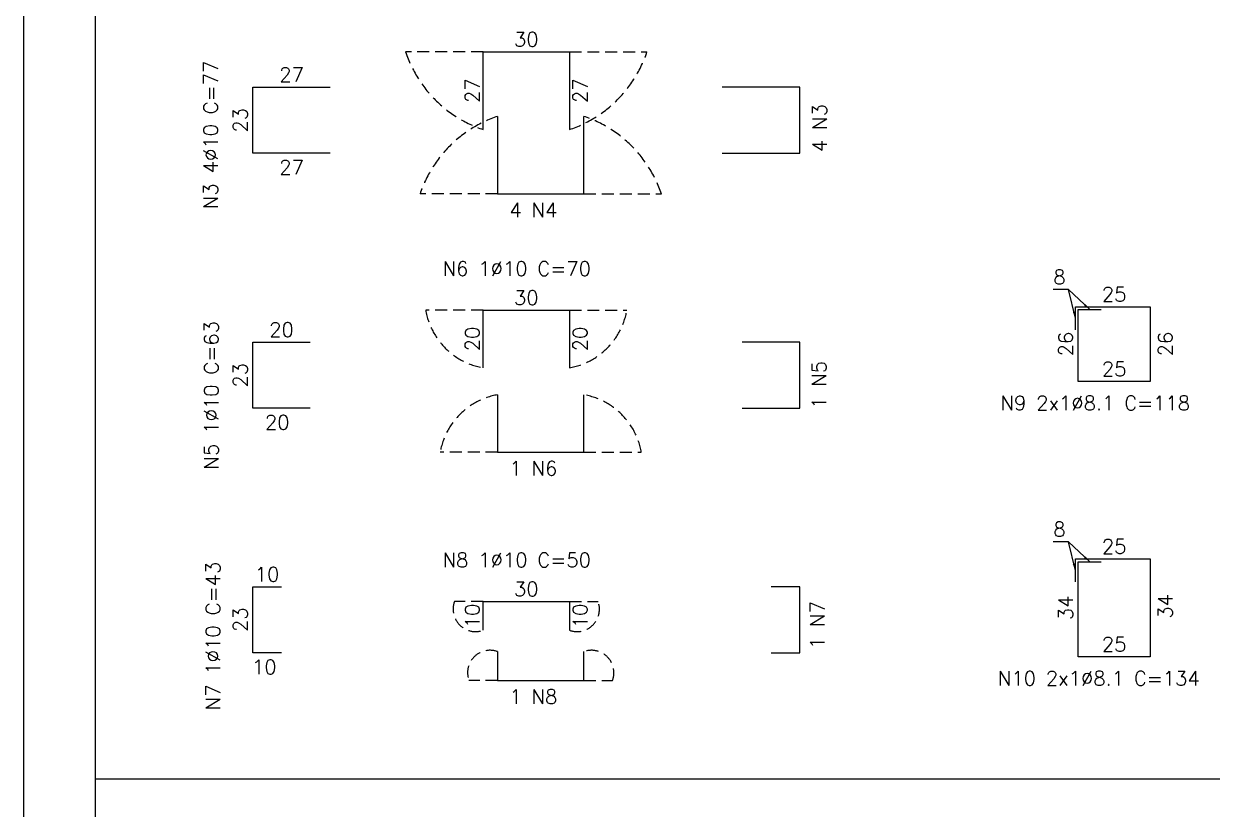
# Model space of a CAD drawing. Header units: centimetres. Extents: x 1658 to 17259, y 8294 to 11444.
# Drawn here: x 12326 to 13567, y 9869 to 10689 of the extents above; entities that cross this region are included whole.
import ezdxf

# ---------------------------------------------------------------- set-up
doc = ezdxf.new("R2010")
doc.units = ezdxf.units.CM
doc.header["$LTSCALE"] = 50
doc.header["$MEASUREMENT"] = 0
doc.header["$PDMODE"] = 67
doc.linetypes.add('HIDDEN', pattern=[0.375, 0.25, -0.125])
for name, color, linetype in [('COTAS-PRECON', 1, 'Continuous'), ('FORMATO-PRECON', 2, 'Continuous'), ('HACHURAS-PRECON', 1, 'Continuous'), ('LINHA-01-PRECON', 1, 'Continuous'), ('LINHA-04-PRECON', 4, 'Continuous'), ('X1', 2, 'Continuous')]:
    doc.layers.add(name, color=color, linetype=linetype)
doc.styles.add('PRECON-ROMANS', font='romans.shx')
doc.styles.get("Standard").update_dxf_attribs({"font": 'romans.shx'})
doc.dimstyles.new('ESC75-25', dxfattribs={"dimscale": 0, "dimtxt": 15, "dimasz": 7, "dimexe": 7, "dimexo": 7, "dimgap": 5.5, "dimtad": 1, "dimdec": 1, "dimlfac": 0.333333, "dimdsep": 46, "dimtxsty": 'Standard', "dimblk": 'ARCHTICK', "dimcen": 0.1, "dimdle": 7, "dimclrd": 256, "dimclre": 256, "dimclrt": 2, "dimadec": 0, "dimazin": 0, "dimtfac": 1, "dimtdec": 1, "dimtix": 1, "dimtmove": 2, "dimatfit": 3, "dimfxl": 1, "dimarcsym": 0})
doc.dimstyles.new('ESC75-75', dxfattribs={"dimscale": 0, "dimtxt": 15, "dimasz": 7, "dimexe": 7, "dimexo": 7, "dimgap": 5.5, "dimtad": 1, "dimdec": 1, "dimdsep": 46, "dimtxsty": 'Standard', "dimblk": 'ARCHTICK', "dimcen": 0.1, "dimdle": 7, "dimclrd": 256, "dimclre": 256, "dimclrt": 2, "dimadec": 0, "dimazin": 0, "dimtfac": 1, "dimtdec": 1, "dimtix": 1, "dimtmove": 2, "dimatfit": 3, "dimfxl": 1, "dimarcsym": 0})

# ---------------------------------------------------------------- blocks, each defined once
blk = doc.blocks.new('A$C2E607E54')
at = {"layer": 'FORMATO-PRECON'}
blk.add_lwpolyline([(0, 4200), (2970, 4200), (2970, 0), (0, 0)], close=True, dxfattribs=at)
at = {"layer": 'FORMATO-PRECON', "color": 6}
blk.add_lwpolyline([(100, 3950), (2870, 3950), (2870, 100), (100, 100)], close=True, dxfattribs=at)
blk = doc.blocks.new('*D319')
at = {"layer": 'Defpoints', "color": 0, "linetype": 'Continuous', "transparency": 16777216}
for p in [(12805.3, 10659.2), (12805.3, 10659.2), (12895.3, 10659.2)]:
    blk.add_point(p, dxfattribs=at)
at = {"layer": 'LINHA-01-PRECON', "color": 2, "linetype": 'Continuous', "transparency": 16777216, "insert": (12850.3, 10672.2), "char_height": 15, "attachment_point": 5}
blk.add_mtext('30', dxfattribs=at)
blk = doc.blocks.new('_ArchTick')
at = {"color": 0, "linetype": 'ByBlock', "const_width": 0.15}
blk.add_lwpolyline([(-0.5, -0.5), (0.5, 0.5)], dxfattribs=at)
blk = doc.blocks.new('*D320')
at = {"layer": 'Defpoints', "color": 0, "linetype": 'Continuous', "transparency": 16777216}
for p in [(13426.6, 10315.3), (13501.6, 10315.3), (13501.6, 10315.3)]:
    blk.add_point(p, dxfattribs=at)
at = {"layer": 'LINHA-01-PRECON', "color": 2, "linetype": 'Continuous', "transparency": 16777216, "insert": (13464.1, 10328.3), "char_height": 15, "attachment_point": 5}
blk.add_mtext('25', dxfattribs=at)
blk = doc.blocks.new('*D321')
at = {"layer": 'Defpoints', "color": 0, "linetype": 'Continuous', "transparency": 16777216}
for p in [(13501.6, 10393.3), (13501.6, 10393.3), (13501.6, 10315.3)]:
    blk.add_point(p, dxfattribs=at)
at = {"layer": 'LINHA-01-PRECON', "color": 2, "linetype": 'Continuous', "transparency": 16777216, "insert": (13517.6, 10354.3), "char_height": 15, "attachment_point": 5, "rotation": 90}
blk.add_mtext('26', dxfattribs=at)
blk = doc.blocks.new('*D322')
at = {"layer": 'Defpoints', "color": 0, "linetype": 'Continuous', "transparency": 16777216}
for p in [(13426.6, 10393.3), (13426.6, 10393.3), (13501.6, 10393.3)]:
    blk.add_point(p, dxfattribs=at)
at = {"layer": 'LINHA-01-PRECON', "color": 2, "linetype": 'Continuous', "transparency": 16777216, "insert": (13464.1, 10406.3), "char_height": 15, "attachment_point": 5}
blk.add_mtext('25', dxfattribs=at)
blk = doc.blocks.new('*D323')
at = {"layer": 'Defpoints', "color": 0, "linetype": 'Continuous', "transparency": 16777216}
for p in [(13426.6, 10393.3), (13426.6, 10393.3), (13426.6, 10315.3)]:
    blk.add_point(p, dxfattribs=at)
at = {"layer": 'LINHA-01-PRECON', "color": 2, "linetype": 'Continuous', "transparency": 16777216, "insert": (13413.6, 10354.3), "char_height": 15, "attachment_point": 5, "rotation": 90}
blk.add_mtext('26', dxfattribs=at)
blk = doc.blocks.new('*D324')
at = {"layer": 'Defpoints', "color": 0, "linetype": 'Continuous', "transparency": 16777216}
for p in [(13426.6, 10028.1), (13501.6, 10028.1), (13501.6, 10028.1)]:
    blk.add_point(p, dxfattribs=at)
at = {"layer": 'LINHA-01-PRECON', "color": 2, "linetype": 'Continuous', "transparency": 16777216, "insert": (13464.1, 10041.1), "char_height": 15, "attachment_point": 5}
blk.add_mtext('25', dxfattribs=at)
blk = doc.blocks.new('*D325')
at = {"layer": 'Defpoints', "color": 0, "linetype": 'Continuous', "transparency": 16777216}
for p in [(13501.6, 10130.1), (13501.6, 10130.1), (13501.6, 10028.1)]:
    blk.add_point(p, dxfattribs=at)
at = {"layer": 'LINHA-01-PRECON', "color": 2, "linetype": 'Continuous', "transparency": 16777216, "insert": (13517.6, 10080.6), "char_height": 15, "attachment_point": 5, "rotation": 90}
blk.add_mtext('34', dxfattribs=at)
blk = doc.blocks.new('*D326')
at = {"layer": 'Defpoints', "color": 0, "linetype": 'Continuous', "transparency": 16777216}
for p in [(13426.6, 10130.1), (13426.6, 10130.1), (13501.6, 10130.1)]:
    blk.add_point(p, dxfattribs=at)
at = {"layer": 'LINHA-01-PRECON', "color": 2, "linetype": 'Continuous', "transparency": 16777216, "insert": (13464.1, 10143.1), "char_height": 15, "attachment_point": 5}
blk.add_mtext('25', dxfattribs=at)
blk = doc.blocks.new('*D327')
at = {"layer": 'Defpoints', "color": 0, "linetype": 'Continuous', "transparency": 16777216}
for p in [(13426.6, 10130.1), (13426.6, 10130.1), (13426.6, 10028.1)]:
    blk.add_point(p, dxfattribs=at)
at = {"layer": 'LINHA-01-PRECON', "color": 2, "linetype": 'Continuous', "transparency": 16777216, "insert": (13413.6, 10079.1), "char_height": 15, "attachment_point": 5, "rotation": 90}
blk.add_mtext('34', dxfattribs=at)
blk = doc.blocks.new('*D343')
at = {"layer": 'Defpoints', "color": 0, "linetype": 'Continuous', "transparency": 16777216}
for p in [(12895.3, 10659.2), (12895.3, 10659.2), (12895.3, 10578.2)]:
    blk.add_point(p, dxfattribs=at)
at = {"layer": 'LINHA-01-PRECON', "color": 2, "linetype": 'Continuous', "transparency": 16777216, "insert": (12906.6, 10618.7), "char_height": 15, "attachment_point": 5, "rotation": 90}
blk.add_mtext('27', dxfattribs=at)
blk = doc.blocks.new('*D354')
at = {"layer": 'Defpoints', "color": 0, "linetype": 'Continuous', "transparency": 16777216}
for p in [(12805.3, 10659.2), (12805.3, 10659.2), (12805.3, 10578.2)]:
    blk.add_point(p, dxfattribs=at)
at = {"layer": 'LINHA-01-PRECON', "color": 2, "linetype": 'Continuous', "transparency": 16777216, "insert": (12794.1, 10618.7), "char_height": 15, "attachment_point": 5, "rotation": 90}
blk.add_mtext('27', dxfattribs=at)
blk = doc.blocks.new('*D355')
at = {"layer": 'Defpoints', "color": 0, "linetype": 'Continuous', "transparency": 16777216}
for p in [(12564.8, 10622.4), (12645.8, 10622.4), (12645.8, 10622.4)]:
    blk.add_point(p, dxfattribs=at)
at = {"layer": 'LINHA-01-PRECON', "color": 2, "linetype": 'Continuous', "transparency": 16777216, "insert": (12605.3, 10635.4), "char_height": 15, "attachment_point": 5}
blk.add_mtext('27', dxfattribs=at)
blk = doc.blocks.new('*D356')
at = {"layer": 'Defpoints', "color": 0, "linetype": 'Continuous', "transparency": 16777216}
for p in [(12564.8, 10622.4), (12564.8, 10622.4), (12564.8, 10553.4)]:
    blk.add_point(p, dxfattribs=at)
at = {"layer": 'LINHA-01-PRECON', "color": 2, "linetype": 'Continuous', "transparency": 16777216, "insert": (12551.8, 10587.9), "char_height": 15, "attachment_point": 5, "rotation": 90}
blk.add_mtext('23', dxfattribs=at)
blk = doc.blocks.new('*D357')
at = {"layer": 'Defpoints', "color": 0, "linetype": 'Continuous', "transparency": 16777216}
for p in [(12564.8, 10553.4), (12645.8, 10553.4), (12645.8, 10553.4)]:
    blk.add_point(p, dxfattribs=at)
at = {"layer": 'LINHA-01-PRECON', "color": 2, "linetype": 'Continuous', "transparency": 16777216, "insert": (12605.3, 10538.7), "char_height": 15, "attachment_point": 5}
blk.add_mtext('27', dxfattribs=at)
blk = doc.blocks.new('*D358')
at = {"layer": 'Defpoints', "color": 0, "linetype": 'Continuous', "transparency": 16777216}
for p in [(12564.8, 10356.3), (12624.8, 10356.3), (12624.8, 10356.3)]:
    blk.add_point(p, dxfattribs=at)
at = {"layer": 'LINHA-01-PRECON', "color": 2, "linetype": 'Continuous', "transparency": 16777216, "insert": (12594.8, 10369.3), "char_height": 15, "attachment_point": 5}
blk.add_mtext('20', dxfattribs=at)
blk = doc.blocks.new('*D359')
at = {"layer": 'Defpoints', "color": 0, "linetype": 'Continuous', "transparency": 16777216}
for p in [(12564.8, 10356.3), (12564.8, 10356.3), (12564.8, 10287.3)]:
    blk.add_point(p, dxfattribs=at)
at = {"layer": 'LINHA-01-PRECON', "color": 2, "linetype": 'Continuous', "transparency": 16777216, "insert": (12551.8, 10321.8), "char_height": 15, "attachment_point": 5, "rotation": 90}
blk.add_mtext('23', dxfattribs=at)
blk = doc.blocks.new('*D360')
at = {"layer": 'Defpoints', "color": 0, "linetype": 'Continuous', "transparency": 16777216}
for p in [(12564.8, 10287.3), (12624.8, 10287.3), (12624.8, 10287.3)]:
    blk.add_point(p, dxfattribs=at)
at = {"layer": 'LINHA-01-PRECON', "color": 2, "linetype": 'Continuous', "transparency": 16777216, "insert": (12590.3, 10272.6), "char_height": 15, "attachment_point": 5}
blk.add_mtext('20', dxfattribs=at)
blk = doc.blocks.new('*D361')
at = {"layer": 'Defpoints', "color": 0, "linetype": 'Continuous', "transparency": 16777216}
for p in [(12564.8, 10101.1), (12594.8, 10101.1), (12594.8, 10101.1)]:
    blk.add_point(p, dxfattribs=at)
at = {"layer": 'LINHA-01-PRECON', "color": 2, "linetype": 'Continuous', "transparency": 16777216, "insert": (12579.8, 10114.1), "char_height": 15, "attachment_point": 5}
blk.add_mtext('10', dxfattribs=at)
blk = doc.blocks.new('*D362')
at = {"layer": 'Defpoints', "color": 0, "linetype": 'Continuous', "transparency": 16777216}
for p in [(12564.8, 10101.1), (12564.8, 10101.1), (12564.8, 10032.1)]:
    blk.add_point(p, dxfattribs=at)
at = {"layer": 'LINHA-01-PRECON', "color": 2, "linetype": 'Continuous', "transparency": 16777216, "insert": (12551.8, 10066.6), "char_height": 15, "attachment_point": 5, "rotation": 90}
blk.add_mtext('23', dxfattribs=at)
blk = doc.blocks.new('*D363')
at = {"layer": 'Defpoints', "color": 0, "linetype": 'Continuous', "transparency": 16777216}
for p in [(12564.8, 10032.1), (12594.8, 10032.1), (12594.8, 10032.1)]:
    blk.add_point(p, dxfattribs=at)
at = {"layer": 'LINHA-01-PRECON', "color": 2, "linetype": 'Continuous', "transparency": 16777216, "insert": (12576.8, 10017.4), "char_height": 15, "attachment_point": 5}
blk.add_mtext('10', dxfattribs=at)
blk = doc.blocks.new('*D364')
at = {"layer": 'Defpoints', "color": 0, "linetype": 'Continuous', "transparency": 16777216}
for p in [(12805.3, 10389.6), (12805.3, 10389.6), (12895.3, 10389.6)]:
    blk.add_point(p, dxfattribs=at)
at = {"layer": 'LINHA-01-PRECON', "color": 2, "linetype": 'Continuous', "transparency": 16777216, "insert": (12850.3, 10402.6), "char_height": 15, "attachment_point": 5}
blk.add_mtext('30', dxfattribs=at)
blk = doc.blocks.new('*D365')
at = {"layer": 'Defpoints', "color": 0, "linetype": 'Continuous', "transparency": 16777216}
for p in [(12895.3, 10389.6), (12895.3, 10389.6), (12895.3, 10329.6)]:
    blk.add_point(p, dxfattribs=at)
at = {"layer": 'LINHA-01-PRECON', "color": 2, "linetype": 'Continuous', "transparency": 16777216, "insert": (12906.6, 10359.6), "char_height": 15, "attachment_point": 5, "rotation": 90}
blk.add_mtext('20', dxfattribs=at)
blk = doc.blocks.new('*D366')
at = {"layer": 'Defpoints', "color": 0, "linetype": 'Continuous', "transparency": 16777216}
for p in [(12805.3, 10389.6), (12805.3, 10389.6), (12805.3, 10329.6)]:
    blk.add_point(p, dxfattribs=at)
at = {"layer": 'LINHA-01-PRECON', "color": 2, "linetype": 'Continuous', "transparency": 16777216, "insert": (12794.1, 10359.6), "char_height": 15, "attachment_point": 5, "rotation": 90}
blk.add_mtext('20', dxfattribs=at)
blk = doc.blocks.new('*D367')
at = {"layer": 'Defpoints', "color": 0, "linetype": 'Continuous', "transparency": 16777216}
for p in [(12805.3, 10085.7), (12805.3, 10085.7), (12895.3, 10085.7)]:
    blk.add_point(p, dxfattribs=at)
at = {"layer": 'LINHA-01-PRECON', "color": 2, "linetype": 'Continuous', "transparency": 16777216, "insert": (12850.3, 10098.7), "char_height": 15, "attachment_point": 5}
blk.add_mtext('30', dxfattribs=at)
blk = doc.blocks.new('*D368')
at = {"layer": 'Defpoints', "color": 0, "linetype": 'Continuous', "transparency": 16777216}
for p in [(12895.3, 10085.7), (12895.3, 10085.7), (12895.3, 10055.7)]:
    blk.add_point(p, dxfattribs=at)
at = {"layer": 'LINHA-01-PRECON', "color": 2, "linetype": 'Continuous', "transparency": 16777216, "insert": (12906.6, 10070.7), "char_height": 15, "attachment_point": 5, "rotation": 90}
blk.add_mtext('10', dxfattribs=at)
blk = doc.blocks.new('*D369')
at = {"layer": 'Defpoints', "color": 0, "linetype": 'Continuous', "transparency": 16777216}
for p in [(12805.3, 10085.7), (12805.3, 10085.7), (12805.3, 10055.7)]:
    blk.add_point(p, dxfattribs=at)
at = {"layer": 'LINHA-01-PRECON', "color": 2, "linetype": 'Continuous', "transparency": 16777216, "insert": (12794.1, 10070.7), "char_height": 15, "attachment_point": 5, "rotation": 90}
blk.add_mtext('10', dxfattribs=at)

msp = doc.modelspace()

# ---------------------------------------------------------------- linework, layer by layer
at = {"layer": 'COTAS-PRECON', "linetype": 'HIDDEN'}
for p, q in [((12805.34, 10659.16), (12724.34, 10659.16)), ((12895.34, 10659.16), (12976.34, 10659.16)), ((12820.44, 10510.94), (12739.44, 10510.94)), ((12910.44, 10510.94), (12991.44, 10510.94)), ((12805.34, 10389.61), (12745.34, 10389.61)), ((12895.34, 10389.61), (12955.34, 10389.61)), ((12820.44, 10241.39), (12760.44, 10241.39)), ((12910.44, 10241.39), (12970.44, 10241.39)), ((12805.34, 10085.66), (12775.34, 10085.66)), ((12895.34, 10085.66), (12925.34, 10085.66)), ((12820.44, 10003.39), (12790.44, 10003.39)), ((12910.44, 10003.39), (12940.44, 10003.39))]:
    msp.add_line(p, q, dxfattribs=at)
for centre, radius, start, end in [((12846.37, 10700.19), 128.75, 198.58468, 251.41532), ((12854.31, 10700.19), 128.75, 288.58468, 341.41532), ((12861.47, 10469.91), 128.75, 108.58468, 161.41532), ((12869.41, 10469.91), 128.75, 18.58468, 71.41532), ((12817.93, 10402.2), 73.68, 189.84047, 260.15953), ((12882.75, 10402.2), 73.68, 279.84047, 350.15953), ((12833.03, 10228.79), 73.68, 99.84047, 170.15953), ((12897.85, 10228.79), 73.68, 9.84047, 80.15953), ((12797.43, 10077.75), 23.46, 160.2784, 289.7216), ((12903.26, 10077.75), 23.46, 250.2784, 19.7216), ((12812.52, 10011.31), 23.46, 70.2784, 199.7216), ((12918.36, 10011.31), 23.46, 340.2784, 109.7216)]:
    msp.add_arc(centre, radius, start, end, dxfattribs=at)
at = {"layer": 'LINHA-01-PRECON'}
msp.add_line((12400.71, 9900.79), (14478.21, 9900.79), dxfattribs=at)
at = {"layer": 'LINHA-04-PRECON'}
for points in [[(12805.34, 10578.16), (12805.34, 10659.16), (12895.34, 10659.16), (12895.34, 10578.16)], [(12645.77, 10553.38), (12564.77, 10553.38), (12564.77, 10622.38), (12645.77, 10622.38)], [(13054.91, 10553.38), (13135.91, 10553.38), (13135.91, 10622.38), (13054.91, 10622.38)], [(12820.44, 10591.94), (12820.44, 10510.94), (12910.44, 10510.94), (12910.44, 10591.94)], [(12805.34, 10329.61), (12805.34, 10389.61), (12895.34, 10389.61), (12895.34, 10329.61)], [(13423.63, 10369.3), (13423.63, 10393.3), (13501.63, 10393.3), (13501.63, 10315.27), (13426.63, 10315.27), (13426.63, 10390.3), (13450.63, 10390.3)], [(12624.77, 10287.34), (12564.77, 10287.34), (12564.77, 10356.34), (12624.77, 10356.34)], [(13075.91, 10287.34), (13135.91, 10287.34), (13135.91, 10356.34), (13075.91, 10356.34)], [(12820.44, 10301.39), (12820.44, 10241.39), (12910.44, 10241.39), (12910.44, 10301.39)], [(13423.63, 10106.09), (13423.63, 10130.09), (13501.63, 10130.09), (13501.63, 10028.05), (13426.63, 10028.05), (13426.63, 10127.09), (13450.63, 10127.09)], [(12594.77, 10032.09), (12564.77, 10032.09), (12564.77, 10101.09), (12594.77, 10101.09)], [(13105.91, 10032.09), (13135.91, 10032.09), (13135.91, 10101.09), (13105.91, 10101.09)], [(12805.34, 10055.66), (12805.34, 10085.66), (12895.34, 10085.66), (12895.34, 10055.66)], [(12820.44, 10033.39), (12820.44, 10003.39), (12910.44, 10003.39), (12910.44, 10033.39)]]:
    msp.add_lwpolyline(points, dxfattribs=at)

# ---------------------------------------------------------------- block references
at = {"layer": 'HACHURAS-PRECON', "xscale": 0.7499999999999996, "yscale": 0.7499999999999996, "zscale": 0.7499999999999996}
msp.add_blockref('A$C2E607E54', (12325.71, 8293.94), dxfattribs=at)

# ---------------------------------------------------------------- texts
at = {"layer": 'LINHA-01-PRECON', "color": 2, "linetype": 'Continuous', "char_height": 15, "attachment_point": 5}
for insert in [(13406.97, 10424.39), (13406.97, 10161.17)]:
    msp.add_mtext('8', dxfattribs=dict(at, insert=insert))
at = {"layer": 'X1', "style": 'PRECON-ROMANS'}
for s, p in [('N3 4%%C10 C=77', (12528.45, 10495.13)), ('4 N3', (13164.1, 10554.61)), ('N5 1%%C10 C=63', (12528.99, 10223.42)), ('1 N5', (13163.56, 10286.66)), ('N7 1%%C10 C=43', (12530.75, 9972.21)), ('1 N7', (13161.81, 10036.09))]:
    msp.add_text(s, height=15, rotation=90, dxfattribs=at).set_placement(p)
for s, p in [('4 N4', (12832.69, 10486.59)), ('N6 1%%C10 C=70', (12762.93, 10425.52)), ('N9 2x1%%C8.1 C=118', (13345.41, 10285.2)), ('1 N6', (12832.69, 10217.04)), ('N8 1%%C10 C=50', (12762.93, 10121.57)), ('N10 2x1%%C8.1 C=134', (13342.63, 9997.98)), ('1 N8', (12832.69, 9979.04))]:
    msp.add_text(s, height=15, dxfattribs=at).set_placement(p)

# ---------------------------------------------------------------- dimensions: what is measured, and where the dimension line sits
at = {"layer": 'LINHA-01-PRECON', "linetype": 'Continuous'}
for base, p1, p2, angle, picture, middle in [((12805.34, 10659.16), (12895.34, 10659.16), (12805.34, 10659.16), 180, '*D319', (12850.34, 10672.16)), ((12564.77, 10622.38), (12564.77, 10553.38), (12564.77, 10622.38), 90, '*D356', (12551.77, 10587.88)), ((12805.34, 10389.61), (12895.34, 10389.61), (12805.34, 10389.61), 180, '*D364', (12850.34, 10402.61)), ((13426.63, 10393.3), (13426.63, 10315.27), (13426.63, 10393.3), 90, '*D323', (13413.63, 10354.29)), ((12564.77, 10356.34), (12564.77, 10287.34), (12564.77, 10356.34), 90, '*D359', (12551.77, 10321.84)), ((13426.63, 10130.09), (13426.63, 10028.05), (13426.63, 10130.09), 90, '*D327', (13413.63, 10079.07)), ((12564.77, 10101.09), (12564.77, 10032.09), (12564.77, 10101.09), 90, '*D362', (12551.77, 10066.59)), ((12805.34, 10085.66), (12895.34, 10085.66), (12805.34, 10085.66), 180, '*D367', (12850.34, 10098.66))]:
    dim = msp.add_linear_dim(base=base, p1=p1, p2=p2, angle=angle, dimstyle='ESC75-25', override={"dimscale": 1, "dimse1": 1, "dimse2": 1, "dimsd1": 1, "dimsd2": 1}, dxfattribs=at)
    dim.commit()
    dim.dimension.update_dxf_attribs({"geometry": picture, "text_midpoint": middle})
for base, p1, p2, angle, picture, middle in [((12805.34, 10659.16), (12805.34, 10578.16), (12805.34, 10659.16), 270, '*D354', (12794.09, 10618.66)), ((12895.34, 10659.16), (12895.34, 10578.16), (12895.34, 10659.16), 270, '*D343', (12906.6, 10618.66)), ((12805.34, 10389.61), (12805.34, 10329.61), (12805.34, 10389.61), 270, '*D366', (12794.09, 10359.61)), ((12895.34, 10389.61), (12895.34, 10329.61), (12895.34, 10389.61), 270, '*D365', (12906.6, 10359.61)), ((13501.63, 10393.3), (13501.63, 10315.27), (13501.63, 10393.3), 90, '*D321', (13517.59, 10354.29)), ((13501.63, 10130.09), (13501.63, 10028.05), (13501.63, 10130.09), 90, '*D325', (13517.59, 10080.57)), ((12805.34, 10085.66), (12805.34, 10055.66), (12805.34, 10085.66), 270, '*D369', (12794.09, 10070.66)), ((12895.34, 10085.66), (12895.34, 10055.66), (12895.34, 10085.66), 270, '*D368', (12906.6, 10070.66))]:
    dim = msp.add_linear_dim(base=base, p1=p1, p2=p2, angle=angle, dimstyle='ESC75-25', override={"dimscale": 1, "dimse1": 1, "dimse2": 1, "dimsd1": 1, "dimsd2": 1}, dxfattribs=at)
    dim.commit()
    dim.dimension.update_dxf_attribs({"geometry": picture, "text_midpoint": middle, "dimtype": 160})
for base, p1, p2, picture, middle in [((12645.77, 10622.38), (12564.77, 10622.38), (12645.77, 10622.38), '*D355', (12605.27, 10635.38)), ((13426.63, 10393.3), (13501.63, 10393.3), (13426.63, 10393.3), '*D322', (13464.13, 10406.3)), ((12624.77, 10356.34), (12564.77, 10356.34), (12624.77, 10356.34), '*D358', (12594.77, 10369.34)), ((13501.63, 10315.27), (13426.63, 10315.27), (13501.63, 10315.27), '*D320', (13464.13, 10328.27)), ((13426.63, 10130.09), (13501.63, 10130.09), (13426.63, 10130.09), '*D326', (13464.13, 10143.09)), ((12594.77, 10101.09), (12564.77, 10101.09), (12594.77, 10101.09), '*D361', (12579.77, 10114.09)), ((13501.63, 10028.05), (13426.63, 10028.05), (13501.63, 10028.05), '*D324', (13464.13, 10041.05))]:
    dim = msp.add_linear_dim(base=base, p1=p1, p2=p2, dimstyle='ESC75-25', override={"dimscale": 1, "dimse1": 1, "dimse2": 1, "dimsd1": 1, "dimsd2": 1}, dxfattribs=at)
    dim.commit()
    dim.dimension.update_dxf_attribs({"geometry": picture, "text_midpoint": middle})
for base, p1, p2, picture, middle in [((12645.77, 10553.38), (12564.77, 10553.38), (12645.77, 10553.38), '*D357', (12605.27, 10538.66)), ((12624.77, 10287.34), (12564.77, 10287.34), (12624.77, 10287.34), '*D360', (12590.27, 10272.62)), ((12594.77, 10032.09), (12564.77, 10032.09), (12594.77, 10032.09), '*D363', (12576.77, 10017.38))]:
    dim = msp.add_linear_dim(base=base, p1=p1, p2=p2, dimstyle='ESC75-25', override={"dimscale": 1, "dimse1": 1, "dimse2": 1, "dimsd1": 1, "dimsd2": 1}, dxfattribs=at)
    dim.commit()
    dim.dimension.update_dxf_attribs({"geometry": picture, "text_midpoint": middle, "dimtype": 160})

# ---------------------------------------------------------------- leaders
for points in [[(13423.63, 10381.3), (13416.59, 10411.31), (13400.49, 10411.31)], [(13438.63, 10390.3), (13416.59, 10411.31)], [(13423.63, 10118.09), (13416.59, 10148.1), (13400.49, 10148.1)], [(13438.63, 10127.09), (13416.59, 10148.1)]]:
    msp.add_leader(points, dimstyle='ESC75-75', override={"dimscale": 1, "dimtad": 0}, dxfattribs=at)

doc.saveas('drawing.dxf')
